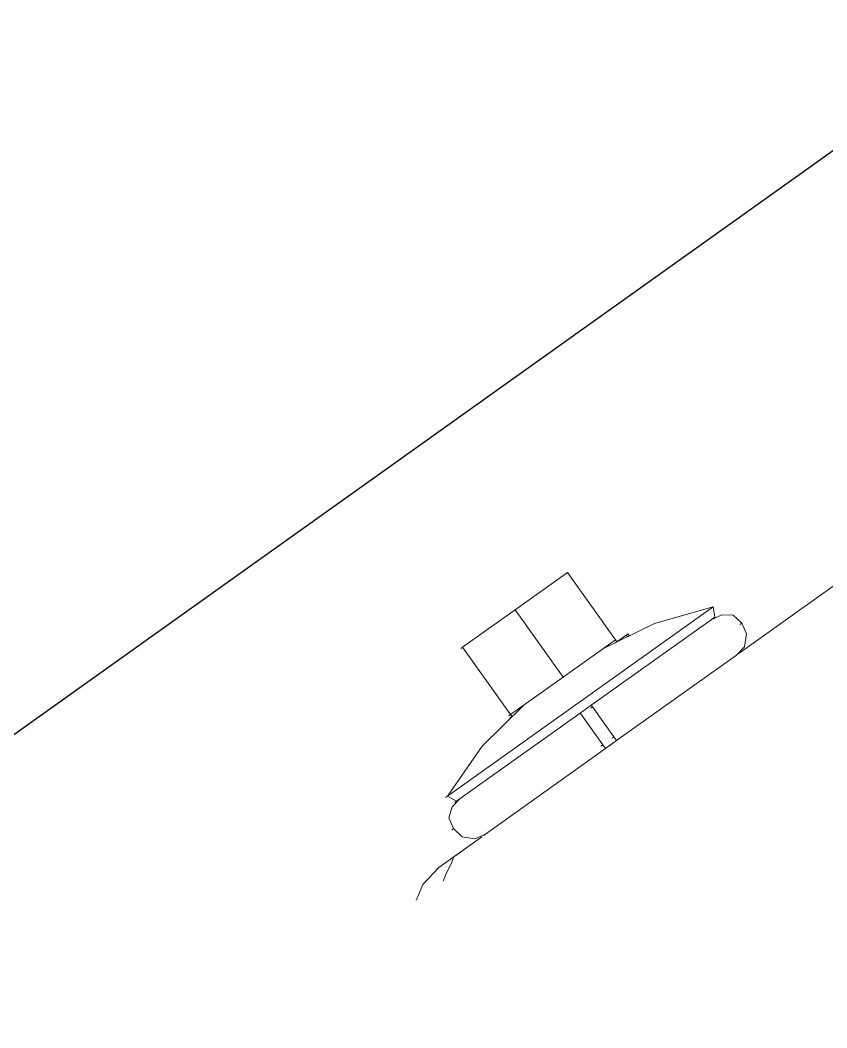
# Model space of a CAD drawing. Header units: feet. Extents: x 2321988 to 2329858, y 6722724 to 6730499.
# Drawn here: x 2326067.6402 to 2326067.9254, y 6726840.9352 to 6726841.2912 of the extents above; entities that cross this region are included whole.
import ezdxf

# ---------------------------------------------------------------- set-up
doc = ezdxf.new("R2010")
doc.units = ezdxf.units.FT
doc.header["$MEASUREMENT"] = 0
doc.layers.add('C-BESS-EQUIPMENT', color=255, linetype='Continuous')

# ---------------------------------------------------------------- blocks, each defined once
blk = doc.blocks.new('Midpoint Site Plan$0$A$C71e53a02')
at = {"lineweight": 9}
for points in [[(24.9562, 2.1974), (24.9465, 2.1974), (24.6736, 2.1974), (24.6736, 1.8466), (24.6736, 1.8369), (24.6249, 1.8369), (24.6152, 1.8369), (24.6152, 1.8271), (24.6249, 1.8271), (24.6249, 1.8369), (24.6346, 1.8369)], [(25.2291, 2.1974), (25.2193, 2.1974), (24.9465, 2.1974), (24.9465, 1.8466), (24.6736, 1.8466), (24.6834, 1.8466)], [(25.2193, 2.1974), (25.2193, 1.8466), (25.2193, 1.8369), (25.2291, 1.8369)], [(24.7418, 1.8466), (24.4982, 1.8076), (24.2546, 1.7199), (25.6383, 1.7199), (25.3947, 1.8076), (25.1511, 1.8466), (25.1609, 1.8466)], [(24.9465, 1.8466), (25.2193, 1.8466), (25.2291, 1.8466), (25.2193, 1.8466)], [(24.2643, 1.7199), (24.2546, 1.7199), (24.2741, 1.681), (24.2838, 1.681)], [(25.7066, 1.5933), (25.6968, 1.5933), (25.6871, 1.5445), (25.6968, 1.5933), (25.6871, 1.642), (25.6481, 1.6712), (25.5994, 1.681), (25.6189, 1.681), (25.6383, 1.7199), (25.6481, 1.7199), (25.6383, 1.7199)], [(24.1961, 1.5933), (24.2059, 1.642), (24.2449, 1.6712), (24.2936, 1.681), (24.9172, 1.681), (24.9757, 1.681), (24.9855, 1.681), (24.9757, 1.681)], [(24.2741, 1.681), (24.2936, 1.681), (24.3033, 1.681)], [(24.9757, 1.4958), (24.9855, 1.4958), (24.9757, 1.4958), (24.9465, 1.4958), (24.9172, 1.4958), (24.9757, 1.4958), (24.9855, 1.4958), (24.9757, 1.4958), (24.9757, 1.5153), (24.9855, 1.5153), (24.9757, 1.5153), (24.9757, 1.6712), (24.9757, 1.681), (25.5994, 1.681), (25.6091, 1.681), (25.5994, 1.681)], [(24.9172, 1.6712), (24.9172, 1.681), (24.927, 1.681)], [(24.927, 1.6712), (24.9172, 1.6712), (24.9172, 1.5153), (24.927, 1.5153)], [(25.6189, 1.681), (25.6286, 1.681)], [(24.1961, 1.5933), (24.1961, 1.5933)], [(25.6968, 1.5933), (25.6968, 1.5933)], [(25.6091, 1.4958), (25.5994, 1.4958), (24.9757, 1.4958), (25.5994, 1.4958), (25.6481, 1.5056), (25.6871, 1.5445), (25.6481, 1.5056), (25.5994, 1.4958)], [(23.8356, 1.4958), (23.8258, 1.4958), (23.0755, 1.4958), (22.978, 1.4763), (22.8903, 1.4276), (22.8416, 1.3399), (22.8221, 1.2425), (22.8221, -1.2522), (22.8416, -1.3496), (22.8903, -1.4276), (22.978, -1.4861), (23.0755, -1.5056), (23.1632, -1.4861), (23.2509, -1.4276), (23.2996, -1.3496), (23.3191, -1.2522), (23.3191, 1.2425), (23.2996, 1.3399), (23.2509, 1.4276), (23.1632, 1.4763), (23.0755, 1.4958), (23.0852, 1.4958)], [(23.8258, 1.4958), (24.2741, 1.4958), (24.2838, 1.4958)], [(24.927, 1.4958), (24.9172, 1.4958), (24.927, 1.4958), (24.9172, 1.4958), (24.2936, 1.4958), (24.3033, 1.4958), (24.2936, 1.4958), (24.9172, 1.4958), (24.9172, 1.5153)], [(24.2936, 1.4958), (24.3033, 1.4958)], [(24.9172, 1.4958), (24.9172, 1.4958)], [(24.9465, 1.4958), (24.9562, 1.4958)], [(24.9757, 1.4958), (24.9757, 1.4958)], [(26.0184, 1.4276), (25.9404, 1.4763), (25.843, 1.4958), (25.8527, 1.4958), (25.843, 1.4958), (25.6189, 1.4958), (25.7553, 1.4958), (25.765, 1.4958), (25.7553, 1.4958)], [(25.765, 1.4958), (25.7943, 1.4763), (25.8332, 1.4568), (25.8917, 1.4179), (25.9015, 1.4179)], [(25.8235, 0.9988), (25.8235, 1.2425), (25.8332, 1.2425), (25.8235, 1.2425), (25.843, 1.3399), (25.8917, 1.4179), (26.0086, 1.3496), (26.0184, 1.3496)], [(26.759, 0.9014), (26.5933, 0.9014), (26.6031, 0.9014), (26.5933, 0.9014), (26.5446, 0.9111), (26.5056, 0.9404), (26.0184, 1.4276), (26.0281, 1.4276)], [(26.0086, 1.3496), (26.0086, 0.9988), (26.0184, 0.9988)], [(26.2718, 0.9988), (26.0086, 1.2619), (26.0184, 1.2619)], [(25.7553, 0.1803), (25.7553, 0.9988), (25.765, 0.9988)], [(25.7553, 0.9988), (25.7845, 0.9988), (25.7943, 0.9988)], [(25.7845, 0.9988), (26.34, 0.9988), (26.3497, 0.9988)]]:
    blk.add_lwpolyline(points, dxfattribs=at)
for points in [[(24.6834, 1.8369), (24.6736, 1.8369)], [(24.9562, 1.8466), (24.9465, 1.8466)], [(24.2936, 1.4958), (24.2449, 1.5056), (24.2059, 1.5445), (24.1961, 1.5933), (24.2059, 1.5933), (24.1961, 1.5933), (24.2059, 1.5445), (24.2449, 1.5056)], [(25.7066, 1.5933), (25.6968, 1.5933)]]:
    blk.add_lwpolyline(points, close=True, dxfattribs=at)

msp = doc.modelspace()

# ---------------------------------------------------------------- wipeouts: each hides what was drawn before it
msp.add_wipeout([(2326067.62588, 6726835.81175), (2326076.78821, 6726842.3397), (2326076.40137, 6726842.88265), (2326067.23903, 6726836.3547)]).dxf.layer = 'C-BESS-EQUIPMENT'

# ---------------------------------------------------------------- next in the draw order: wipeouts: each hides what was drawn before it
msp.add_wipeout([(2326064.17456, 6726849.7753), (2326064.71751, 6726850.16214), (2326071.53559, 6726840.59259), (2326070.99264, 6726840.20575)]).dxf.layer = 'C-BESS-EQUIPMENT'

# ---------------------------------------------------------------- next in the draw order: wipeouts: each hides what was drawn before it
msp.add_wipeout([(2326066.85219, 6726836.89766), (2326076.01453, 6726843.4256), (2326076.40137, 6726842.88265), (2326067.23903, 6726836.3547)]).dxf.layer = 'C-BESS-EQUIPMENT'

# ---------------------------------------------------------------- next in the draw order: linework, layer by layer
at = {"layer": 'C-BESS-EQUIPMENT'}
msp.add_lwpolyline([(2326063.32233, 6726845.94499), (2326068.61612, 6726849.7167), (2326072.38783, 6726844.4229), (2326067.09403, 6726840.6512)], close=True, dxfattribs=at)

# ---------------------------------------------------------------- next in the draw order: block references
at = {"layer": 'C-BESS-EQUIPMENT', "xscale": -0.08333333333333331, "yscale": 0.08333333333333331, "zscale": 0.08333333333333331, "rotation": 35.46898082920264}
msp.add_blockref('Midpoint Site Plan$0$A$C71e53a02', (2326069.61452, 6726842.14002), dxfattribs=at)

# ---------------------------------------------------------------- next in the draw order: wipeouts: each hides what was drawn before it
msp.add_wipeout([(2326067.97129, 6726841.11635), (2326050.27017, 6726828.50471), (2326050.40919, 6726828.30959), (2326068.11031, 6726840.92122)]).dxf.layer = 'C-BESS-EQUIPMENT'

# ---------------------------------------------------------------- next in the draw order: wipeouts: each hides what was drawn before it
msp.add_wipeout([(2326044.1544, 6726887.54167), (2326077.85795, 6726840.23687), (2326077.40832, 6726839.91652), (2326043.70467, 6726887.22144)]).dxf.layer = 'C-BESS-EQUIPMENT'

# ---------------------------------------------------------------- next in the draw order: wipeouts: each hides what was drawn before it
msp.add_wipeout([(2326040.08225, 6726884.64036), (2326073.7858, 6726837.33556), (2326073.33617, 6726837.01521), (2326039.63253, 6726884.32013)]).dxf.layer = 'C-BESS-EQUIPMENT'

# ---------------------------------------------------------------- next in the draw order: wipeouts: each hides what was drawn before it
msp.add_wipeout([(2326036.0101, 6726881.73905), (2326069.71366, 6726834.43425), (2326069.26402, 6726834.1139), (2326035.56038, 6726881.41882)]).dxf.layer = 'C-BESS-EQUIPMENT'

doc.saveas('drawing.dxf')
